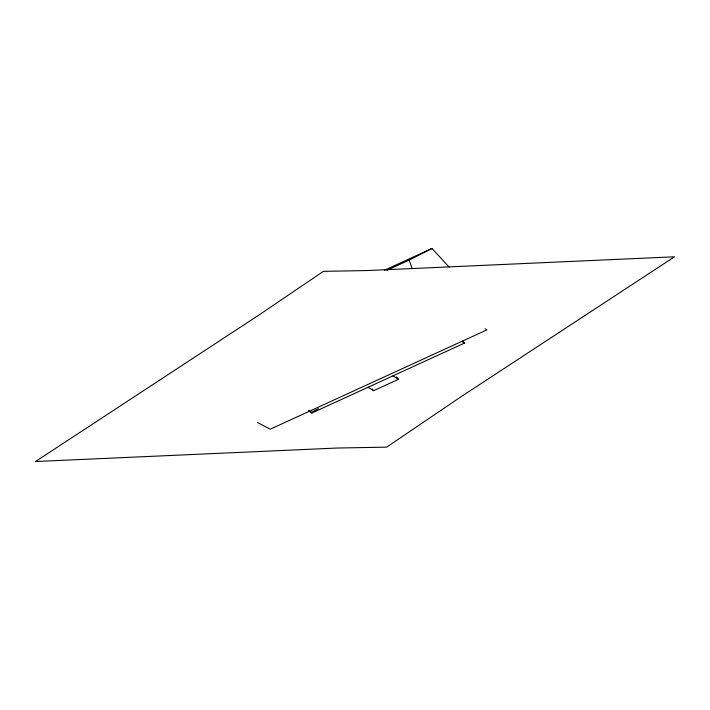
<?xml version="1.0" encoding="UTF-8"?>
<svg xmlns="http://www.w3.org/2000/svg" width="710" height="710" viewBox="0 0 710 710"><rect width="100%" height="100%" fill="white"/><g stroke="black" fill="none" stroke-linecap="round" stroke-linejoin="round"><path stroke-width="1.06" d="M462.183 341.102L464.686 342.992L311.859 413.034L308.61 410.762L311.592 412.306L318.32 408.64M386.914 270.288L409.084 260.126L431.955 248.473L449.111 267.04M384.58 270.182L431.955 248.473M368.099 387.261L373.664 390.686L398.479 379.317L396.411 376.912M485.01 328.845L486.971 329.857L270.27 429.177L257.535 422.565M461.704 341.439L464.686 342.992M392.905 375.883L398.479 379.317M372.288 389.08L373.664 390.686M409.084 260.126L412.111 268.389M311.592 412.306L311.859 413.034M323.405 271.344L259.452 314.699L35.5 461.527L336.505 448.054L386.657 447.149L459.965 397.449L674.5 256.798L367.159 270.554L323.405 271.344"/></g></svg>
